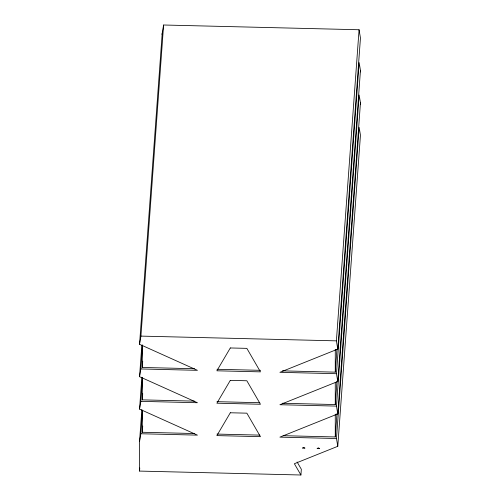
<?xml version="1.0" encoding="UTF-8"?>
<svg xmlns="http://www.w3.org/2000/svg" width="500" height="500" viewBox="0 0 500 500"><rect width="100%" height="100%" fill="white"/><g stroke="black" fill="none" stroke-linecap="round" stroke-linejoin="round"><path stroke-width="0.75" d="M139.544 441.488L140.856 433.756L197.438 435.131L139.544 409.087L140.856 401.356L197.438 402.731L139.544 376.688L140.856 368.956L197.438 370.331L139.544 344.281L162.219 33.175L163.606 25L359.069 29.75L360.456 37.994L337.781 349.1L279.887 372.331L336.469 373.706L337.781 381.5L279.887 404.731L336.469 406.106L337.781 413.906L279.887 437.137L336.469 438.512L337.781 446.306L294.363 463.725L300.919 475L139.544 471.081L139.544 441.488L141.862 409.625M162.106 34.706L162.219 33.175M139.544 344.281L140.931 336.106L163.606 25M141.806 345.6L139.544 376.688L139.656 375.163M140.856 368.956L142.613 344.869M194.438 368.725L142.275 367.463L142.731 361.238M141.862 377.225L139.544 409.087L139.656 407.562M140.856 401.356L142.556 378.05M194.438 401.131L142.275 399.862L142.731 393.638M140.856 433.756L142.556 410.45M194.438 433.531L142.275 432.262L142.731 426.037M139.544 471.081L139.769 467.969M300.919 475L301.337 469.275L297.094 461.981M337.781 349.1L336.394 340.856L359.069 29.75M282.331 370.863L335.269 372.15L336.919 349.588M336.469 373.706L359.144 62.6L360.456 70.394L337.781 381.5M282.331 403.263L335.269 404.55L336.975 381.213M336.469 406.106L359.144 95L360.456 102.794L337.781 413.906M283.113 435.688L335.269 436.95L336.975 413.612M336.469 438.512L359.144 127.4L360.456 135.2L337.781 446.306M360.344 71.919L360.456 70.394M360.344 104.325L360.456 102.794M140.931 336.106L336.394 340.856M216.981 369.275L260.562 370.331M216.981 401.675L259.788 402.719M216.981 434.075L259.788 435.119M335.269 349.387L335.269 372.15M335.269 382.544L335.269 404.55M335.269 414.188L335.269 436.95M142.275 345.456L142.275 367.463M142.275 377.856L142.275 399.862M142.275 410.256L142.275 432.262M230.306 347.962L216.875 370.8L260.45 371.863L246.85 348.363L230.306 347.962M230.306 380.363L216.875 403.2L260.45 404.263L246.85 380.769L230.306 380.363M230.306 412.769L216.875 435.606L260.45 436.662L246.85 413.169L230.306 412.769M318.306 448.025L317.044 448.387L319.619 448.45L318.306 448.025M303.725 447.669L302.431 448.038L305.025 448.1L303.725 447.669"/></g></svg>
